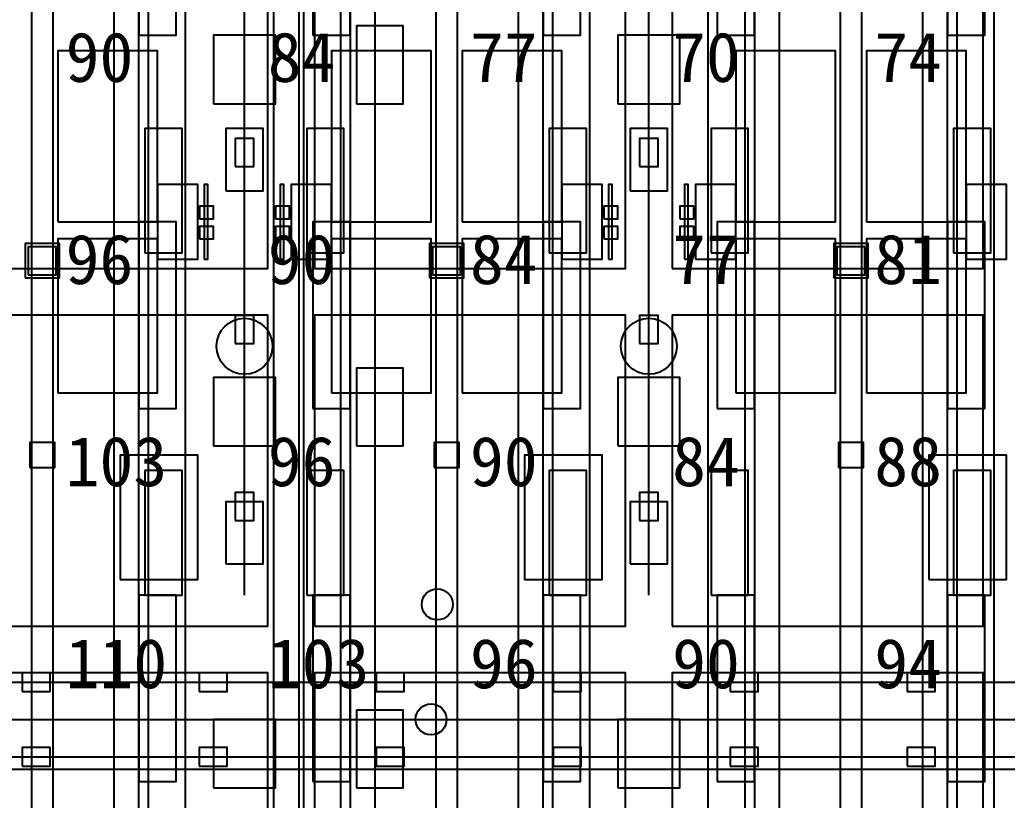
# Model space of a CAD drawing. Header units: metres. Extents: x -1640 to 1560, y -268 to 2338.
# Drawn here: x -196.97 to -165.22, y 963.4 to 988.5 of the extents above; entities that cross this region are included whole.
import ezdxf

# ---------------------------------------------------------------- set-up
doc = ezdxf.new("R2010")
doc.units = ezdxf.units.M
for name, color, linetype in [('1F_CHL', 4, 'Continuous'), ('1F_EHS_EXTINGUISHER_HYDRANT_CABINET_CONCEPT', 1, 'Continuous'), ('1F_PUMP', 2, 'Continuous'), ('1F_SCR', 3, 'Continuous'), ('1F_STRUCT_COLUMN', 8, 'Continuous'), ('2F_CSF_LATERAL_RACK_CONCEPT', 9, 'Continuous'), ('2F_RFG', 5, 'Continuous'), ('2F_STRUCT_COLUMN', 8, 'Continuous'), ('2F_VMB', 6, 'Continuous'), ('3F_CLEANROOM_OVERHEAD_PIPE_DUCT_CONCEPT', 9, 'Continuous'), ('3F_EHS_EGRESS_DIST_M', 2, 'Continuous'), ('3F_EHS_EXTINGUISHER_HYDRANT_CABINET_CONCEPT', 1, 'Continuous'), ('3F_EHS_GAS_DETECTOR', 6, 'Continuous'), ('3F_FOUP', 5, 'Continuous'), ('3F_OHT', 9, 'Continuous'), ('3F_OHTV', 1, 'Continuous'), ('3F_PHOTO', 1, 'Continuous'), ('3F_STK', 3, 'Continuous'), ('3F_STRUCT_COLUMN', 8, 'Continuous'), ('3F_TBAR', 6, 'Continuous'), ('4F_FFU', 1, 'Continuous'), ('4F_STRUCT_PLENUM_TRUSS_CONCEPT', 9, 'Continuous'), ('5F_CHL', 4, 'Continuous'), ('5F_EHS_EXTINGUISHER_HYDRANT_CABINET_CONCEPT', 1, 'Continuous'), ('5F_PUMP', 2, 'Continuous'), ('5F_SCR', 3, 'Continuous'), ('5F_STRUCT_COLUMN', 8, 'Continuous'), ('6F_CSF_LATERAL_RACK_CONCEPT', 9, 'Continuous'), ('6F_RFG', 5, 'Continuous'), ('6F_STRUCT_COLUMN', 8, 'Continuous'), ('6F_VMB', 6, 'Continuous'), ('7F_CLEANROOM_OVERHEAD_PIPE_DUCT_CONCEPT', 9, 'Continuous'), ('7F_EHS_EGRESS_DIST_M', 2, 'Continuous'), ('7F_EHS_EXTINGUISHER_HYDRANT_CABINET_CONCEPT', 1, 'Continuous'), ('7F_EHS_GAS_DETECTOR', 6, 'Continuous'), ('7F_FOUP', 5, 'Continuous'), ('7F_OHT', 9, 'Continuous'), ('7F_OHTV', 1, 'Continuous'), ('7F_PHOTO', 1, 'Continuous'), ('7F_STK', 3, 'Continuous'), ('7F_STRUCT_COLUMN', 8, 'Continuous'), ('7F_TBAR', 6, 'Continuous'), ('8F_FFU', 1, 'Continuous'), ('8F_STRUCT_PLENUM_TRUSS_CONCEPT', 9, 'Continuous'), ('UTIL_GAS.BULK_CONCEPT', 2, 'Continuous'), ('UTIL_PCW.R_CONCEPT', 1, 'Continuous'), ('UTIL_PCW.S_CONCEPT', 6, 'Continuous')]:
    doc.layers.add(name, color=color, linetype=linetype)

msp = doc.modelspace()

# ---------------------------------------------------------------- linework, layer by layer
at = {"layer": '1F_CHL'}
for points in [[(-186.15, 985.8), (-184.65, 985.8), (-184.65, 988.3), (-186.15, 988.3)], [(-186.15, 974.8), (-184.65, 974.8), (-184.65, 977.3), (-186.15, 977.3)], [(-186.15, 963.8), (-184.65, 963.8), (-184.65, 966.3), (-186.15, 966.3)]]:
    msp.add_lwpolyline(points, close=True, dxfattribs=at)
at = {"layer": '1F_EHS_EXTINGUISHER_HYDRANT_CABINET_CONCEPT'}
msp.add_circle((-183.75, 966), 0.5, dxfattribs=at)
at = {"layer": '1F_PUMP'}
for points in [[(-192.95, 981), (-191.75, 981), (-191.75, 985), (-192.95, 985)], [(-187.75, 981), (-186.55, 981), (-186.55, 985), (-187.75, 985)], [(-179.95, 981), (-178.75, 981), (-178.75, 985), (-179.95, 985)], [(-174.75, 981), (-173.55, 981), (-173.55, 985), (-174.75, 985)], [(-166.95, 981), (-165.75, 981), (-165.75, 985), (-166.95, 985)], [(-192.95, 970), (-191.75, 970), (-191.75, 974), (-192.95, 974)], [(-187.75, 970), (-186.55, 970), (-186.55, 974), (-187.75, 974)], [(-179.95, 970), (-178.75, 970), (-178.75, 974), (-179.95, 974)], [(-174.75, 970), (-173.55, 970), (-173.55, 974), (-174.75, 974)], [(-166.95, 970), (-165.75, 970), (-165.75, 974), (-166.95, 974)]]:
    msp.add_lwpolyline(points, close=True, dxfattribs=at)
at = {"layer": '1F_SCR'}
for points in [[(-190.75, 985.8), (-188.75, 985.8), (-188.75, 988), (-190.75, 988)], [(-177.75, 985.8), (-175.75, 985.8), (-175.75, 988), (-177.75, 988)], [(-190.75, 974.8), (-188.75, 974.8), (-188.75, 977), (-190.75, 977)], [(-177.75, 974.8), (-175.75, 974.8), (-175.75, 977), (-177.75, 977)], [(-190.75, 963.8), (-188.75, 963.8), (-188.75, 966), (-190.75, 966)], [(-177.75, 963.8), (-175.75, 963.8), (-175.75, 966), (-177.75, 966)]]:
    msp.add_lwpolyline(points, close=True, dxfattribs=at)
at = {"layer": '1F_STRUCT_COLUMN'}
for points in [[(-196.8, 980.2), (-195.7, 980.2), (-195.7, 981.3), (-196.8, 981.3)], [(-183.8, 980.2), (-182.7, 980.2), (-182.7, 981.3), (-183.8, 981.3)], [(-170.8, 980.2), (-169.7, 980.2), (-169.7, 981.3), (-170.8, 981.3)]]:
    msp.add_lwpolyline(points, close=True, dxfattribs=at)
at = {"layer": '2F_CSF_LATERAL_RACK_CONCEPT'}
for points in [[(-193.95, 891), (-193.15, 891), (-193.15, 1041), (-193.95, 1041)], [(-186.35, 891), (-185.55, 891), (-185.55, 1041), (-186.35, 1041)], [(-180.95, 891), (-180.15, 891), (-180.15, 1041), (-180.95, 1041)], [(-173.35, 891), (-172.55, 891), (-172.55, 1041), (-173.35, 1041)], [(-167.95, 891), (-167.15, 891), (-167.15, 1041), (-167.95, 1041)]]:
    msp.add_lwpolyline(points, close=True, dxfattribs=at)
at = {"layer": '2F_RFG'}
for points in [[(-193.15, 988), (-191.95, 988), (-191.95, 994), (-193.15, 994)], [(-187.55, 988), (-186.35, 988), (-186.35, 994), (-187.55, 994)], [(-180.15, 988), (-178.95, 988), (-178.95, 994), (-180.15, 994)], [(-174.55, 988), (-173.35, 988), (-173.35, 994), (-174.55, 994)], [(-167.15, 988), (-165.95, 988), (-165.95, 994), (-167.15, 994)], [(-193.15, 976), (-191.95, 976), (-191.95, 982), (-193.15, 982)], [(-187.55, 976), (-186.35, 976), (-186.35, 982), (-187.55, 982)], [(-180.15, 976), (-178.95, 976), (-178.95, 982), (-180.15, 982)], [(-174.55, 976), (-173.35, 976), (-173.35, 982), (-174.55, 982)], [(-167.15, 976), (-165.95, 976), (-165.95, 982), (-167.15, 982)], [(-193.15, 964), (-191.95, 964), (-191.95, 970), (-193.15, 970)], [(-187.55, 964), (-186.35, 964), (-186.35, 970), (-187.55, 970)], [(-180.15, 964), (-178.95, 964), (-178.95, 970), (-180.15, 970)], [(-174.55, 964), (-173.35, 964), (-173.35, 970), (-174.55, 970)], [(-167.15, 964), (-165.95, 964), (-165.95, 970), (-167.15, 970)]]:
    msp.add_lwpolyline(points, close=True, dxfattribs=at)
at = {"layer": '2F_STRUCT_COLUMN'}
for points in [[(-196.7, 980.3), (-195.8, 980.3), (-195.8, 981.2), (-196.7, 981.2)], [(-183.7, 980.3), (-182.8, 980.3), (-182.8, 981.2), (-183.7, 981.2)], [(-170.7, 980.3), (-169.8, 980.3), (-169.8, 981.2), (-170.7, 981.2)]]:
    msp.add_lwpolyline(points, close=True, dxfattribs=at)
at = {"layer": '2F_VMB'}
for points in [[(-190.35, 983), (-189.15, 983), (-189.15, 985), (-190.35, 985)], [(-177.35, 983), (-176.15, 983), (-176.15, 985), (-177.35, 985)], [(-190.35, 971), (-189.15, 971), (-189.15, 973), (-190.35, 973)], [(-177.35, 971), (-176.15, 971), (-176.15, 973), (-177.35, 973)]]:
    msp.add_lwpolyline(points, close=True, dxfattribs=at)
at = {"layer": '3F_CLEANROOM_OVERHEAD_PIPE_DUCT_CONCEPT'}
for points in [[(-192.85, 890), (-191.65, 890), (-191.65, 1042), (-192.85, 1042)], [(-187.85, 890), (-186.65, 890), (-186.65, 1042), (-187.85, 1042)], [(-179.85, 890), (-178.65, 890), (-178.65, 1042), (-179.85, 1042)], [(-174.85, 890), (-173.65, 890), (-173.65, 1042), (-174.85, 1042)], [(-166.85, 890), (-165.65, 890), (-165.65, 1042), (-166.85, 1042)]]:
    msp.add_lwpolyline(points, close=True, dxfattribs=at)
at = {"layer": '3F_EHS_EXTINGUISHER_HYDRANT_CABINET_CONCEPT'}
msp.add_circle((-183.55, 969.7), 0.5, dxfattribs=at)
at = {"layer": '3F_EHS_GAS_DETECTOR'}
for centre in [(-189.75, 978), (-176.75, 978)]:
    msp.add_circle(centre, 0.9, dxfattribs=at)
at = {"layer": '3F_FOUP'}
for points in [[(-191.2, 982.1), (-190.75, 982.1), (-190.75, 982.5), (-191.2, 982.5)], [(-188.75, 982.1), (-188.3, 982.1), (-188.3, 982.5), (-188.75, 982.5)], [(-178.2, 982.1), (-177.75, 982.1), (-177.75, 982.5), (-178.2, 982.5)], [(-175.75, 982.1), (-175.3, 982.1), (-175.3, 982.5), (-175.75, 982.5)], [(-191.2, 981.45), (-190.75, 981.45), (-190.75, 981.85), (-191.2, 981.85)], [(-188.75, 981.45), (-188.3, 981.45), (-188.3, 981.85), (-188.75, 981.85)], [(-178.2, 981.45), (-177.75, 981.45), (-177.75, 981.85), (-178.2, 981.85)], [(-175.75, 981.45), (-175.3, 981.45), (-175.3, 981.85), (-175.75, 981.85)]]:
    msp.add_lwpolyline(points, close=True, dxfattribs=at)
at = {"layer": '3F_OHT'}
for p, q in [((-189.75, 970), (-189.75, 1042)), ((-176.75, 970), (-176.75, 1042)), ((-279, 967.2), (-9.5, 967.2)), ((-279, 964.8), (-9.5, 964.8))]:
    msp.add_line(p, q, dxfattribs=at)
at = {"layer": '3F_OHTV'}
for points in [[(-190.05, 983.78), (-189.45, 983.78), (-189.45, 984.68), (-190.05, 984.68)], [(-177.05, 983.78), (-176.45, 983.78), (-176.45, 984.68), (-177.05, 984.68)], [(-190.05, 978.09), (-189.45, 978.09), (-189.45, 978.99), (-190.05, 978.99)], [(-177.05, 978.09), (-176.45, 978.09), (-176.45, 978.99), (-177.05, 978.99)], [(-190.05, 972.4), (-189.45, 972.4), (-189.45, 973.3), (-190.05, 973.3)], [(-177.05, 972.4), (-176.45, 972.4), (-176.45, 973.3), (-177.05, 973.3)], [(-196.9, 966.9), (-196, 966.9), (-196, 967.5), (-196.9, 967.5)], [(-191.21, 966.9), (-190.31, 966.9), (-190.31, 967.5), (-191.21, 967.5)], [(-185.52, 966.9), (-184.62, 966.9), (-184.62, 967.5), (-185.52, 967.5)], [(-179.82, 966.9), (-178.92, 966.9), (-178.92, 967.5), (-179.82, 967.5)], [(-174.13, 966.9), (-173.23, 966.9), (-173.23, 967.5), (-174.13, 967.5)], [(-168.44, 966.9), (-167.54, 966.9), (-167.54, 967.5), (-168.44, 967.5)], [(-196.9, 964.5), (-196, 964.5), (-196, 965.1), (-196.9, 965.1)], [(-191.21, 964.5), (-190.31, 964.5), (-190.31, 965.1), (-191.21, 965.1)], [(-185.52, 964.5), (-184.62, 964.5), (-184.62, 965.1), (-185.52, 965.1)], [(-179.82, 964.5), (-178.92, 964.5), (-178.92, 965.1), (-179.82, 965.1)], [(-174.13, 964.5), (-173.23, 964.5), (-173.23, 965.1), (-174.13, 965.1)], [(-168.44, 964.5), (-167.54, 964.5), (-167.54, 965.1), (-168.44, 965.1)]]:
    msp.add_lwpolyline(points, close=True, dxfattribs=at)
at = {"layer": '3F_PHOTO'}
for points in [[(-195.75, 982), (-192.55, 982), (-192.55, 987.5), (-195.75, 987.5)], [(-186.95, 982), (-183.75, 982), (-183.75, 987.5), (-186.95, 987.5)], [(-182.75, 982), (-179.55, 982), (-179.55, 987.5), (-182.75, 987.5)], [(-173.95, 982), (-170.75, 982), (-170.75, 987.5), (-173.95, 987.5)], [(-169.75, 982), (-166.55, 982), (-166.55, 987.5), (-169.75, 987.5)], [(-192.55, 980.8), (-191.25, 980.8), (-191.25, 983.2), (-192.55, 983.2)], [(-188.25, 980.8), (-186.95, 980.8), (-186.95, 983.2), (-188.25, 983.2)], [(-179.55, 980.8), (-178.25, 980.8), (-178.25, 983.2), (-179.55, 983.2)], [(-175.25, 980.8), (-173.95, 980.8), (-173.95, 983.2), (-175.25, 983.2)], [(-166.55, 980.8), (-165.25, 980.8), (-165.25, 983.2), (-166.55, 983.2)], [(-195.75, 976.5), (-192.55, 976.5), (-192.55, 981.45), (-195.75, 981.45)], [(-186.95, 976.5), (-183.75, 976.5), (-183.75, 981.45), (-186.95, 981.45)], [(-182.75, 976.5), (-179.55, 976.5), (-179.55, 981.45), (-182.75, 981.45)], [(-173.95, 976.5), (-170.75, 976.5), (-170.75, 981.45), (-173.95, 981.45)], [(-169.75, 976.5), (-166.55, 976.5), (-166.55, 981.45), (-169.75, 981.45)]]:
    msp.add_lwpolyline(points, close=True, dxfattribs=at)
at = {"layer": '3F_STK'}
for points in [[(-193.75, 970.5), (-191.25, 970.5), (-191.25, 974.5), (-193.75, 974.5)], [(-180.75, 970.5), (-178.25, 970.5), (-178.25, 974.5), (-180.75, 974.5)], [(-167.75, 970.5), (-165.25, 970.5), (-165.25, 974.5), (-167.75, 974.5)]]:
    msp.add_lwpolyline(points, close=True, dxfattribs=at)
at = {"layer": '3F_STRUCT_COLUMN'}
for points in [[(-196.65, 974.1), (-195.85, 974.1), (-195.85, 974.9), (-196.65, 974.9)], [(-183.65, 974.1), (-182.85, 974.1), (-182.85, 974.9), (-183.65, 974.9)], [(-170.65, 974.1), (-169.85, 974.1), (-169.85, 974.9), (-170.65, 974.9)]]:
    msp.add_lwpolyline(points, close=True, dxfattribs=at)
at = {"layer": '3F_TBAR'}
for points in [[(-191.05, 980.8), (-190.93, 980.8), (-190.93, 983.2), (-191.05, 983.2)], [(-188.6, 980.8), (-188.48, 980.8), (-188.48, 983.2), (-188.6, 983.2)], [(-178.05, 980.8), (-177.93, 980.8), (-177.93, 983.2), (-178.05, 983.2)], [(-175.6, 980.8), (-175.48, 980.8), (-175.48, 983.2), (-175.6, 983.2)]]:
    msp.add_lwpolyline(points, close=True, dxfattribs=at)
at = {"layer": '4F_FFU'}
for points in [[(-199, 980.5), (-189, 980.5), (-189, 990.5), (-199, 990.5)], [(-187.5, 980.5), (-177.5, 980.5), (-177.5, 990.5), (-187.5, 990.5)], [(-176, 980.5), (-166, 980.5), (-166, 990.5), (-176, 990.5)], [(-199, 969), (-189, 969), (-189, 979), (-199, 979)], [(-187.5, 969), (-177.5, 969), (-177.5, 979), (-187.5, 979)], [(-176, 969), (-166, 969), (-166, 979), (-176, 979)], [(-199, 957.5), (-189, 957.5), (-189, 967.5), (-199, 967.5)], [(-187.5, 957.5), (-177.5, 957.5), (-177.5, 967.5), (-187.5, 967.5)], [(-176, 957.5), (-166, 957.5), (-166, 967.5), (-176, 967.5)]]:
    msp.add_lwpolyline(points, close=True, dxfattribs=at)
at = {"layer": '4F_STRUCT_PLENUM_TRUSS_CONCEPT'}
for points in [[(-196.6, 887), (-195.9, 887), (-195.9, 1045), (-196.6, 1045)], [(-183.6, 887), (-182.9, 887), (-182.9, 1045), (-183.6, 1045)], [(-170.6, 887), (-169.9, 887), (-169.9, 1045), (-170.6, 1045)]]:
    msp.add_lwpolyline(points, close=True, dxfattribs=at)
at = {"layer": '5F_CHL'}
for points in [[(-186.15, 985.8), (-184.65, 985.8), (-184.65, 988.3), (-186.15, 988.3)], [(-186.15, 974.8), (-184.65, 974.8), (-184.65, 977.3), (-186.15, 977.3)], [(-186.15, 963.8), (-184.65, 963.8), (-184.65, 966.3), (-186.15, 966.3)]]:
    msp.add_lwpolyline(points, close=True, dxfattribs=at)
at = {"layer": '5F_EHS_EXTINGUISHER_HYDRANT_CABINET_CONCEPT'}
msp.add_circle((-183.75, 966), 0.5, dxfattribs=at)
at = {"layer": '5F_PUMP'}
for points in [[(-192.95, 981), (-191.75, 981), (-191.75, 985), (-192.95, 985)], [(-187.75, 981), (-186.55, 981), (-186.55, 985), (-187.75, 985)], [(-179.95, 981), (-178.75, 981), (-178.75, 985), (-179.95, 985)], [(-174.75, 981), (-173.55, 981), (-173.55, 985), (-174.75, 985)], [(-166.95, 981), (-165.75, 981), (-165.75, 985), (-166.95, 985)], [(-192.95, 970), (-191.75, 970), (-191.75, 974), (-192.95, 974)], [(-187.75, 970), (-186.55, 970), (-186.55, 974), (-187.75, 974)], [(-179.95, 970), (-178.75, 970), (-178.75, 974), (-179.95, 974)], [(-174.75, 970), (-173.55, 970), (-173.55, 974), (-174.75, 974)], [(-166.95, 970), (-165.75, 970), (-165.75, 974), (-166.95, 974)]]:
    msp.add_lwpolyline(points, close=True, dxfattribs=at)
at = {"layer": '5F_SCR'}
for points in [[(-190.75, 985.8), (-188.75, 985.8), (-188.75, 988), (-190.75, 988)], [(-177.75, 985.8), (-175.75, 985.8), (-175.75, 988), (-177.75, 988)], [(-190.75, 974.8), (-188.75, 974.8), (-188.75, 977), (-190.75, 977)], [(-177.75, 974.8), (-175.75, 974.8), (-175.75, 977), (-177.75, 977)], [(-190.75, 963.8), (-188.75, 963.8), (-188.75, 966), (-190.75, 966)], [(-177.75, 963.8), (-175.75, 963.8), (-175.75, 966), (-177.75, 966)]]:
    msp.add_lwpolyline(points, close=True, dxfattribs=at)
at = {"layer": '5F_STRUCT_COLUMN'}
for points in [[(-196.8, 980.2), (-195.7, 980.2), (-195.7, 981.3), (-196.8, 981.3)], [(-183.8, 980.2), (-182.7, 980.2), (-182.7, 981.3), (-183.8, 981.3)], [(-170.8, 980.2), (-169.7, 980.2), (-169.7, 981.3), (-170.8, 981.3)]]:
    msp.add_lwpolyline(points, close=True, dxfattribs=at)
at = {"layer": '6F_CSF_LATERAL_RACK_CONCEPT'}
for points in [[(-193.95, 891), (-193.15, 891), (-193.15, 1041), (-193.95, 1041)], [(-186.35, 891), (-185.55, 891), (-185.55, 1041), (-186.35, 1041)], [(-180.95, 891), (-180.15, 891), (-180.15, 1041), (-180.95, 1041)], [(-173.35, 891), (-172.55, 891), (-172.55, 1041), (-173.35, 1041)], [(-167.95, 891), (-167.15, 891), (-167.15, 1041), (-167.95, 1041)]]:
    msp.add_lwpolyline(points, close=True, dxfattribs=at)
at = {"layer": '6F_RFG'}
for points in [[(-193.15, 988), (-191.95, 988), (-191.95, 994), (-193.15, 994)], [(-187.55, 988), (-186.35, 988), (-186.35, 994), (-187.55, 994)], [(-180.15, 988), (-178.95, 988), (-178.95, 994), (-180.15, 994)], [(-174.55, 988), (-173.35, 988), (-173.35, 994), (-174.55, 994)], [(-167.15, 988), (-165.95, 988), (-165.95, 994), (-167.15, 994)], [(-193.15, 976), (-191.95, 976), (-191.95, 982), (-193.15, 982)], [(-187.55, 976), (-186.35, 976), (-186.35, 982), (-187.55, 982)], [(-180.15, 976), (-178.95, 976), (-178.95, 982), (-180.15, 982)], [(-174.55, 976), (-173.35, 976), (-173.35, 982), (-174.55, 982)], [(-167.15, 976), (-165.95, 976), (-165.95, 982), (-167.15, 982)], [(-193.15, 964), (-191.95, 964), (-191.95, 970), (-193.15, 970)], [(-187.55, 964), (-186.35, 964), (-186.35, 970), (-187.55, 970)], [(-180.15, 964), (-178.95, 964), (-178.95, 970), (-180.15, 970)], [(-174.55, 964), (-173.35, 964), (-173.35, 970), (-174.55, 970)], [(-167.15, 964), (-165.95, 964), (-165.95, 970), (-167.15, 970)]]:
    msp.add_lwpolyline(points, close=True, dxfattribs=at)
at = {"layer": '6F_STRUCT_COLUMN'}
for points in [[(-196.7, 980.3), (-195.8, 980.3), (-195.8, 981.2), (-196.7, 981.2)], [(-183.7, 980.3), (-182.8, 980.3), (-182.8, 981.2), (-183.7, 981.2)], [(-170.7, 980.3), (-169.8, 980.3), (-169.8, 981.2), (-170.7, 981.2)]]:
    msp.add_lwpolyline(points, close=True, dxfattribs=at)
at = {"layer": '6F_VMB'}
for points in [[(-190.35, 983), (-189.15, 983), (-189.15, 985), (-190.35, 985)], [(-177.35, 983), (-176.15, 983), (-176.15, 985), (-177.35, 985)], [(-190.35, 971), (-189.15, 971), (-189.15, 973), (-190.35, 973)], [(-177.35, 971), (-176.15, 971), (-176.15, 973), (-177.35, 973)]]:
    msp.add_lwpolyline(points, close=True, dxfattribs=at)
at = {"layer": '7F_CLEANROOM_OVERHEAD_PIPE_DUCT_CONCEPT'}
for points in [[(-192.85, 890), (-191.65, 890), (-191.65, 1042), (-192.85, 1042)], [(-187.85, 890), (-186.65, 890), (-186.65, 1042), (-187.85, 1042)], [(-179.85, 890), (-178.65, 890), (-178.65, 1042), (-179.85, 1042)], [(-174.85, 890), (-173.65, 890), (-173.65, 1042), (-174.85, 1042)], [(-166.85, 890), (-165.65, 890), (-165.65, 1042), (-166.85, 1042)]]:
    msp.add_lwpolyline(points, close=True, dxfattribs=at)
at = {"layer": '7F_EHS_EXTINGUISHER_HYDRANT_CABINET_CONCEPT'}
msp.add_circle((-183.55, 969.7), 0.5, dxfattribs=at)
at = {"layer": '7F_EHS_GAS_DETECTOR'}
for centre in [(-189.75, 978), (-176.75, 978)]:
    msp.add_circle(centre, 0.9, dxfattribs=at)
at = {"layer": '7F_FOUP'}
for points in [[(-191.2, 982.1), (-190.75, 982.1), (-190.75, 982.5), (-191.2, 982.5)], [(-188.75, 982.1), (-188.3, 982.1), (-188.3, 982.5), (-188.75, 982.5)], [(-178.2, 982.1), (-177.75, 982.1), (-177.75, 982.5), (-178.2, 982.5)], [(-175.75, 982.1), (-175.3, 982.1), (-175.3, 982.5), (-175.75, 982.5)], [(-191.2, 981.45), (-190.75, 981.45), (-190.75, 981.85), (-191.2, 981.85)], [(-188.75, 981.45), (-188.3, 981.45), (-188.3, 981.85), (-188.75, 981.85)], [(-178.2, 981.45), (-177.75, 981.45), (-177.75, 981.85), (-178.2, 981.85)], [(-175.75, 981.45), (-175.3, 981.45), (-175.3, 981.85), (-175.75, 981.85)]]:
    msp.add_lwpolyline(points, close=True, dxfattribs=at)
at = {"layer": '7F_OHT'}
for p, q in [((-189.75, 970), (-189.75, 1042)), ((-176.75, 970), (-176.75, 1042)), ((-279, 967.2), (-9.5, 967.2)), ((-279, 964.8), (-9.5, 964.8))]:
    msp.add_line(p, q, dxfattribs=at)
at = {"layer": '7F_OHTV'}
for points in [[(-190.05, 983.78), (-189.45, 983.78), (-189.45, 984.68), (-190.05, 984.68)], [(-177.05, 983.78), (-176.45, 983.78), (-176.45, 984.68), (-177.05, 984.68)], [(-190.05, 978.09), (-189.45, 978.09), (-189.45, 978.99), (-190.05, 978.99)], [(-177.05, 978.09), (-176.45, 978.09), (-176.45, 978.99), (-177.05, 978.99)], [(-190.05, 972.4), (-189.45, 972.4), (-189.45, 973.3), (-190.05, 973.3)], [(-177.05, 972.4), (-176.45, 972.4), (-176.45, 973.3), (-177.05, 973.3)], [(-196.9, 966.9), (-196, 966.9), (-196, 967.5), (-196.9, 967.5)], [(-191.21, 966.9), (-190.31, 966.9), (-190.31, 967.5), (-191.21, 967.5)], [(-185.52, 966.9), (-184.62, 966.9), (-184.62, 967.5), (-185.52, 967.5)], [(-179.82, 966.9), (-178.92, 966.9), (-178.92, 967.5), (-179.82, 967.5)], [(-174.13, 966.9), (-173.23, 966.9), (-173.23, 967.5), (-174.13, 967.5)], [(-168.44, 966.9), (-167.54, 966.9), (-167.54, 967.5), (-168.44, 967.5)], [(-196.9, 964.5), (-196, 964.5), (-196, 965.1), (-196.9, 965.1)], [(-191.21, 964.5), (-190.31, 964.5), (-190.31, 965.1), (-191.21, 965.1)], [(-185.52, 964.5), (-184.62, 964.5), (-184.62, 965.1), (-185.52, 965.1)], [(-179.82, 964.5), (-178.92, 964.5), (-178.92, 965.1), (-179.82, 965.1)], [(-174.13, 964.5), (-173.23, 964.5), (-173.23, 965.1), (-174.13, 965.1)], [(-168.44, 964.5), (-167.54, 964.5), (-167.54, 965.1), (-168.44, 965.1)]]:
    msp.add_lwpolyline(points, close=True, dxfattribs=at)
at = {"layer": '7F_PHOTO'}
for points in [[(-195.75, 982), (-192.55, 982), (-192.55, 987.5), (-195.75, 987.5)], [(-186.95, 982), (-183.75, 982), (-183.75, 987.5), (-186.95, 987.5)], [(-182.75, 982), (-179.55, 982), (-179.55, 987.5), (-182.75, 987.5)], [(-173.95, 982), (-170.75, 982), (-170.75, 987.5), (-173.95, 987.5)], [(-169.75, 982), (-166.55, 982), (-166.55, 987.5), (-169.75, 987.5)], [(-192.55, 980.8), (-191.25, 980.8), (-191.25, 983.2), (-192.55, 983.2)], [(-188.25, 980.8), (-186.95, 980.8), (-186.95, 983.2), (-188.25, 983.2)], [(-179.55, 980.8), (-178.25, 980.8), (-178.25, 983.2), (-179.55, 983.2)], [(-175.25, 980.8), (-173.95, 980.8), (-173.95, 983.2), (-175.25, 983.2)], [(-166.55, 980.8), (-165.25, 980.8), (-165.25, 983.2), (-166.55, 983.2)], [(-195.75, 976.5), (-192.55, 976.5), (-192.55, 981.45), (-195.75, 981.45)], [(-186.95, 976.5), (-183.75, 976.5), (-183.75, 981.45), (-186.95, 981.45)], [(-182.75, 976.5), (-179.55, 976.5), (-179.55, 981.45), (-182.75, 981.45)], [(-173.95, 976.5), (-170.75, 976.5), (-170.75, 981.45), (-173.95, 981.45)], [(-169.75, 976.5), (-166.55, 976.5), (-166.55, 981.45), (-169.75, 981.45)]]:
    msp.add_lwpolyline(points, close=True, dxfattribs=at)
at = {"layer": '7F_STK'}
for points in [[(-193.75, 970.5), (-191.25, 970.5), (-191.25, 974.5), (-193.75, 974.5)], [(-180.75, 970.5), (-178.25, 970.5), (-178.25, 974.5), (-180.75, 974.5)], [(-167.75, 970.5), (-165.25, 970.5), (-165.25, 974.5), (-167.75, 974.5)]]:
    msp.add_lwpolyline(points, close=True, dxfattribs=at)
at = {"layer": '7F_STRUCT_COLUMN'}
for points in [[(-196.65, 974.1), (-195.85, 974.1), (-195.85, 974.9), (-196.65, 974.9)], [(-183.65, 974.1), (-182.85, 974.1), (-182.85, 974.9), (-183.65, 974.9)], [(-170.65, 974.1), (-169.85, 974.1), (-169.85, 974.9), (-170.65, 974.9)]]:
    msp.add_lwpolyline(points, close=True, dxfattribs=at)
at = {"layer": '7F_TBAR'}
for points in [[(-191.05, 980.8), (-190.93, 980.8), (-190.93, 983.2), (-191.05, 983.2)], [(-188.6, 980.8), (-188.48, 980.8), (-188.48, 983.2), (-188.6, 983.2)], [(-178.05, 980.8), (-177.93, 980.8), (-177.93, 983.2), (-178.05, 983.2)], [(-175.6, 980.8), (-175.48, 980.8), (-175.48, 983.2), (-175.6, 983.2)]]:
    msp.add_lwpolyline(points, close=True, dxfattribs=at)
at = {"layer": '8F_FFU'}
for points in [[(-199, 980.5), (-189, 980.5), (-189, 990.5), (-199, 990.5)], [(-187.5, 980.5), (-177.5, 980.5), (-177.5, 990.5), (-187.5, 990.5)], [(-176, 980.5), (-166, 980.5), (-166, 990.5), (-176, 990.5)], [(-199, 969), (-189, 969), (-189, 979), (-199, 979)], [(-187.5, 969), (-177.5, 969), (-177.5, 979), (-187.5, 979)], [(-176, 969), (-166, 969), (-166, 979), (-176, 979)], [(-199, 957.5), (-189, 957.5), (-189, 967.5), (-199, 967.5)], [(-187.5, 957.5), (-177.5, 957.5), (-177.5, 967.5), (-187.5, 967.5)], [(-176, 957.5), (-166, 957.5), (-166, 967.5), (-176, 967.5)]]:
    msp.add_lwpolyline(points, close=True, dxfattribs=at)
at = {"layer": '8F_STRUCT_PLENUM_TRUSS_CONCEPT'}
for points in [[(-196.6, 887), (-195.9, 887), (-195.9, 1045), (-196.6, 1045)], [(-183.6, 887), (-182.9, 887), (-182.9, 1045), (-183.6, 1045)], [(-170.6, 887), (-169.9, 887), (-169.9, 1045), (-170.6, 1045)]]:
    msp.add_lwpolyline(points, close=True, dxfattribs=at)
at = {"layer": 'UTIL_GAS.BULK_CONCEPT'}
msp.add_line((-277.35, 966), (286.35, 966), dxfattribs=at)
msp.add_line((-277.35, 966), (286.35, 966), dxfattribs=at)
at = {"layer": 'UTIL_PCW.R_CONCEPT'}
for p, q in [((-187.995, 892.77), (-187.995, 1039.22)), ((-187.995, 892.77), (-187.995, 1039.22)), ((-277.4, 964.4), (286.4, 964.4)), ((-277.4, 964.4), (286.4, 964.4))]:
    msp.add_line(p, q, dxfattribs=at)
at = {"layer": 'UTIL_PCW.S_CONCEPT'}
msp.add_line((-188.805, 892.77), (-188.805, 1039.22), dxfattribs=at)
msp.add_line((-188.805, 892.77), (-188.805, 1039.22), dxfattribs=at)

# ---------------------------------------------------------------- texts
at = {"layer": '3F_EHS_EGRESS_DIST_M'}
for s, p in [('90', (-195.5, 986.5)), ('84', (-189, 986.5)), ('70', (-176, 986.5)), ('77', (-182.5, 986.5)), ('74', (-169.5, 986.5)), ('96', (-195.5, 980)), ('90', (-189, 980)), ('84', (-182.5, 980)), ('77', (-176, 980)), ('81', (-169.5, 980)), ('103', (-195.5, 973.5)), ('96', (-189, 973.5)), ('90', (-182.5, 973.5)), ('84', (-176, 973.5)), ('88', (-169.5, 973.5)), ('110', (-195.5, 967)), ('103', (-189, 967)), ('96', (-182.5, 967)), ('90', (-176, 967)), ('94', (-169.5, 967))]:
    msp.add_text(s, height=1.6, dxfattribs=at).set_placement(p)
at = {"layer": '7F_EHS_EGRESS_DIST_M'}
for s, p in [('90', (-195.5, 986.5)), ('84', (-189, 986.5)), ('70', (-176, 986.5)), ('77', (-182.5, 986.5)), ('74', (-169.5, 986.5)), ('96', (-195.5, 980)), ('90', (-189, 980)), ('84', (-182.5, 980)), ('77', (-176, 980)), ('81', (-169.5, 980)), ('103', (-195.5, 973.5)), ('96', (-189, 973.5)), ('90', (-182.5, 973.5)), ('84', (-176, 973.5)), ('88', (-169.5, 973.5)), ('110', (-195.5, 967)), ('103', (-189, 967)), ('96', (-182.5, 967)), ('90', (-176, 967)), ('94', (-169.5, 967))]:
    msp.add_text(s, height=1.6, dxfattribs=at).set_placement(p)

doc.saveas('drawing.dxf')
